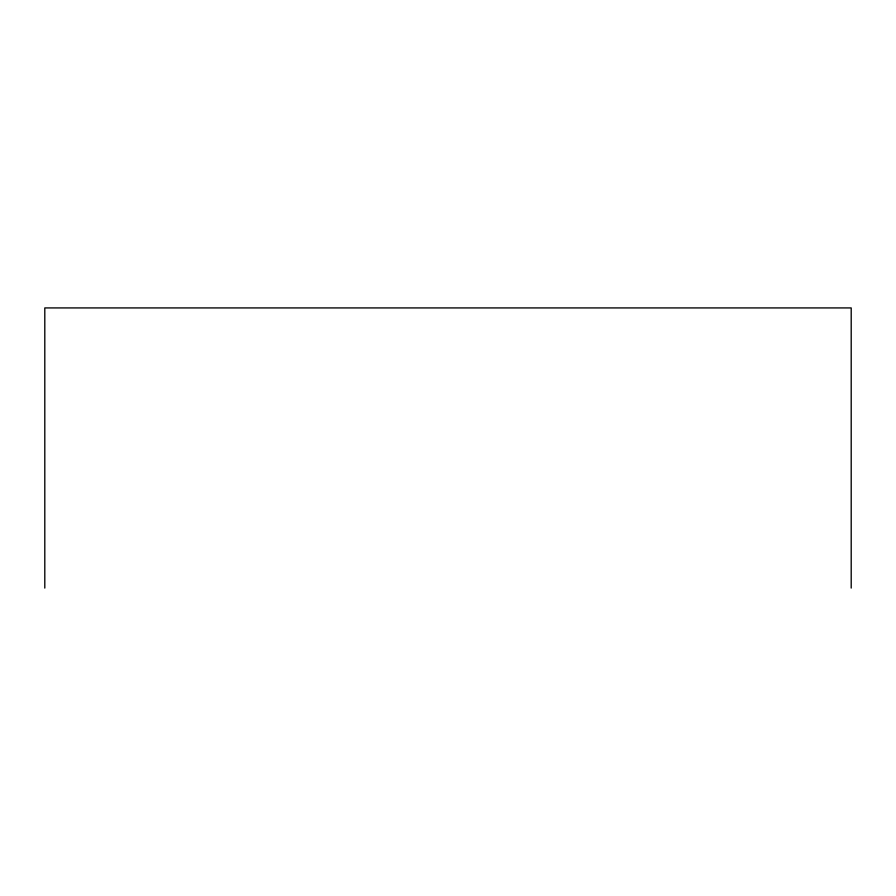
<?xml version="1.0" encoding="UTF-8"?>
<svg xmlns="http://www.w3.org/2000/svg" width="896" height="896" viewBox="0 0 896 896"><rect width="100%" height="100%" fill="white"/><g stroke="black" fill="none" stroke-linecap="round" stroke-linejoin="round"><path stroke-width="1.34" d="M851.2 588.078L851.2 307.922L44.8 307.922L44.8 588.078"/></g></svg>
